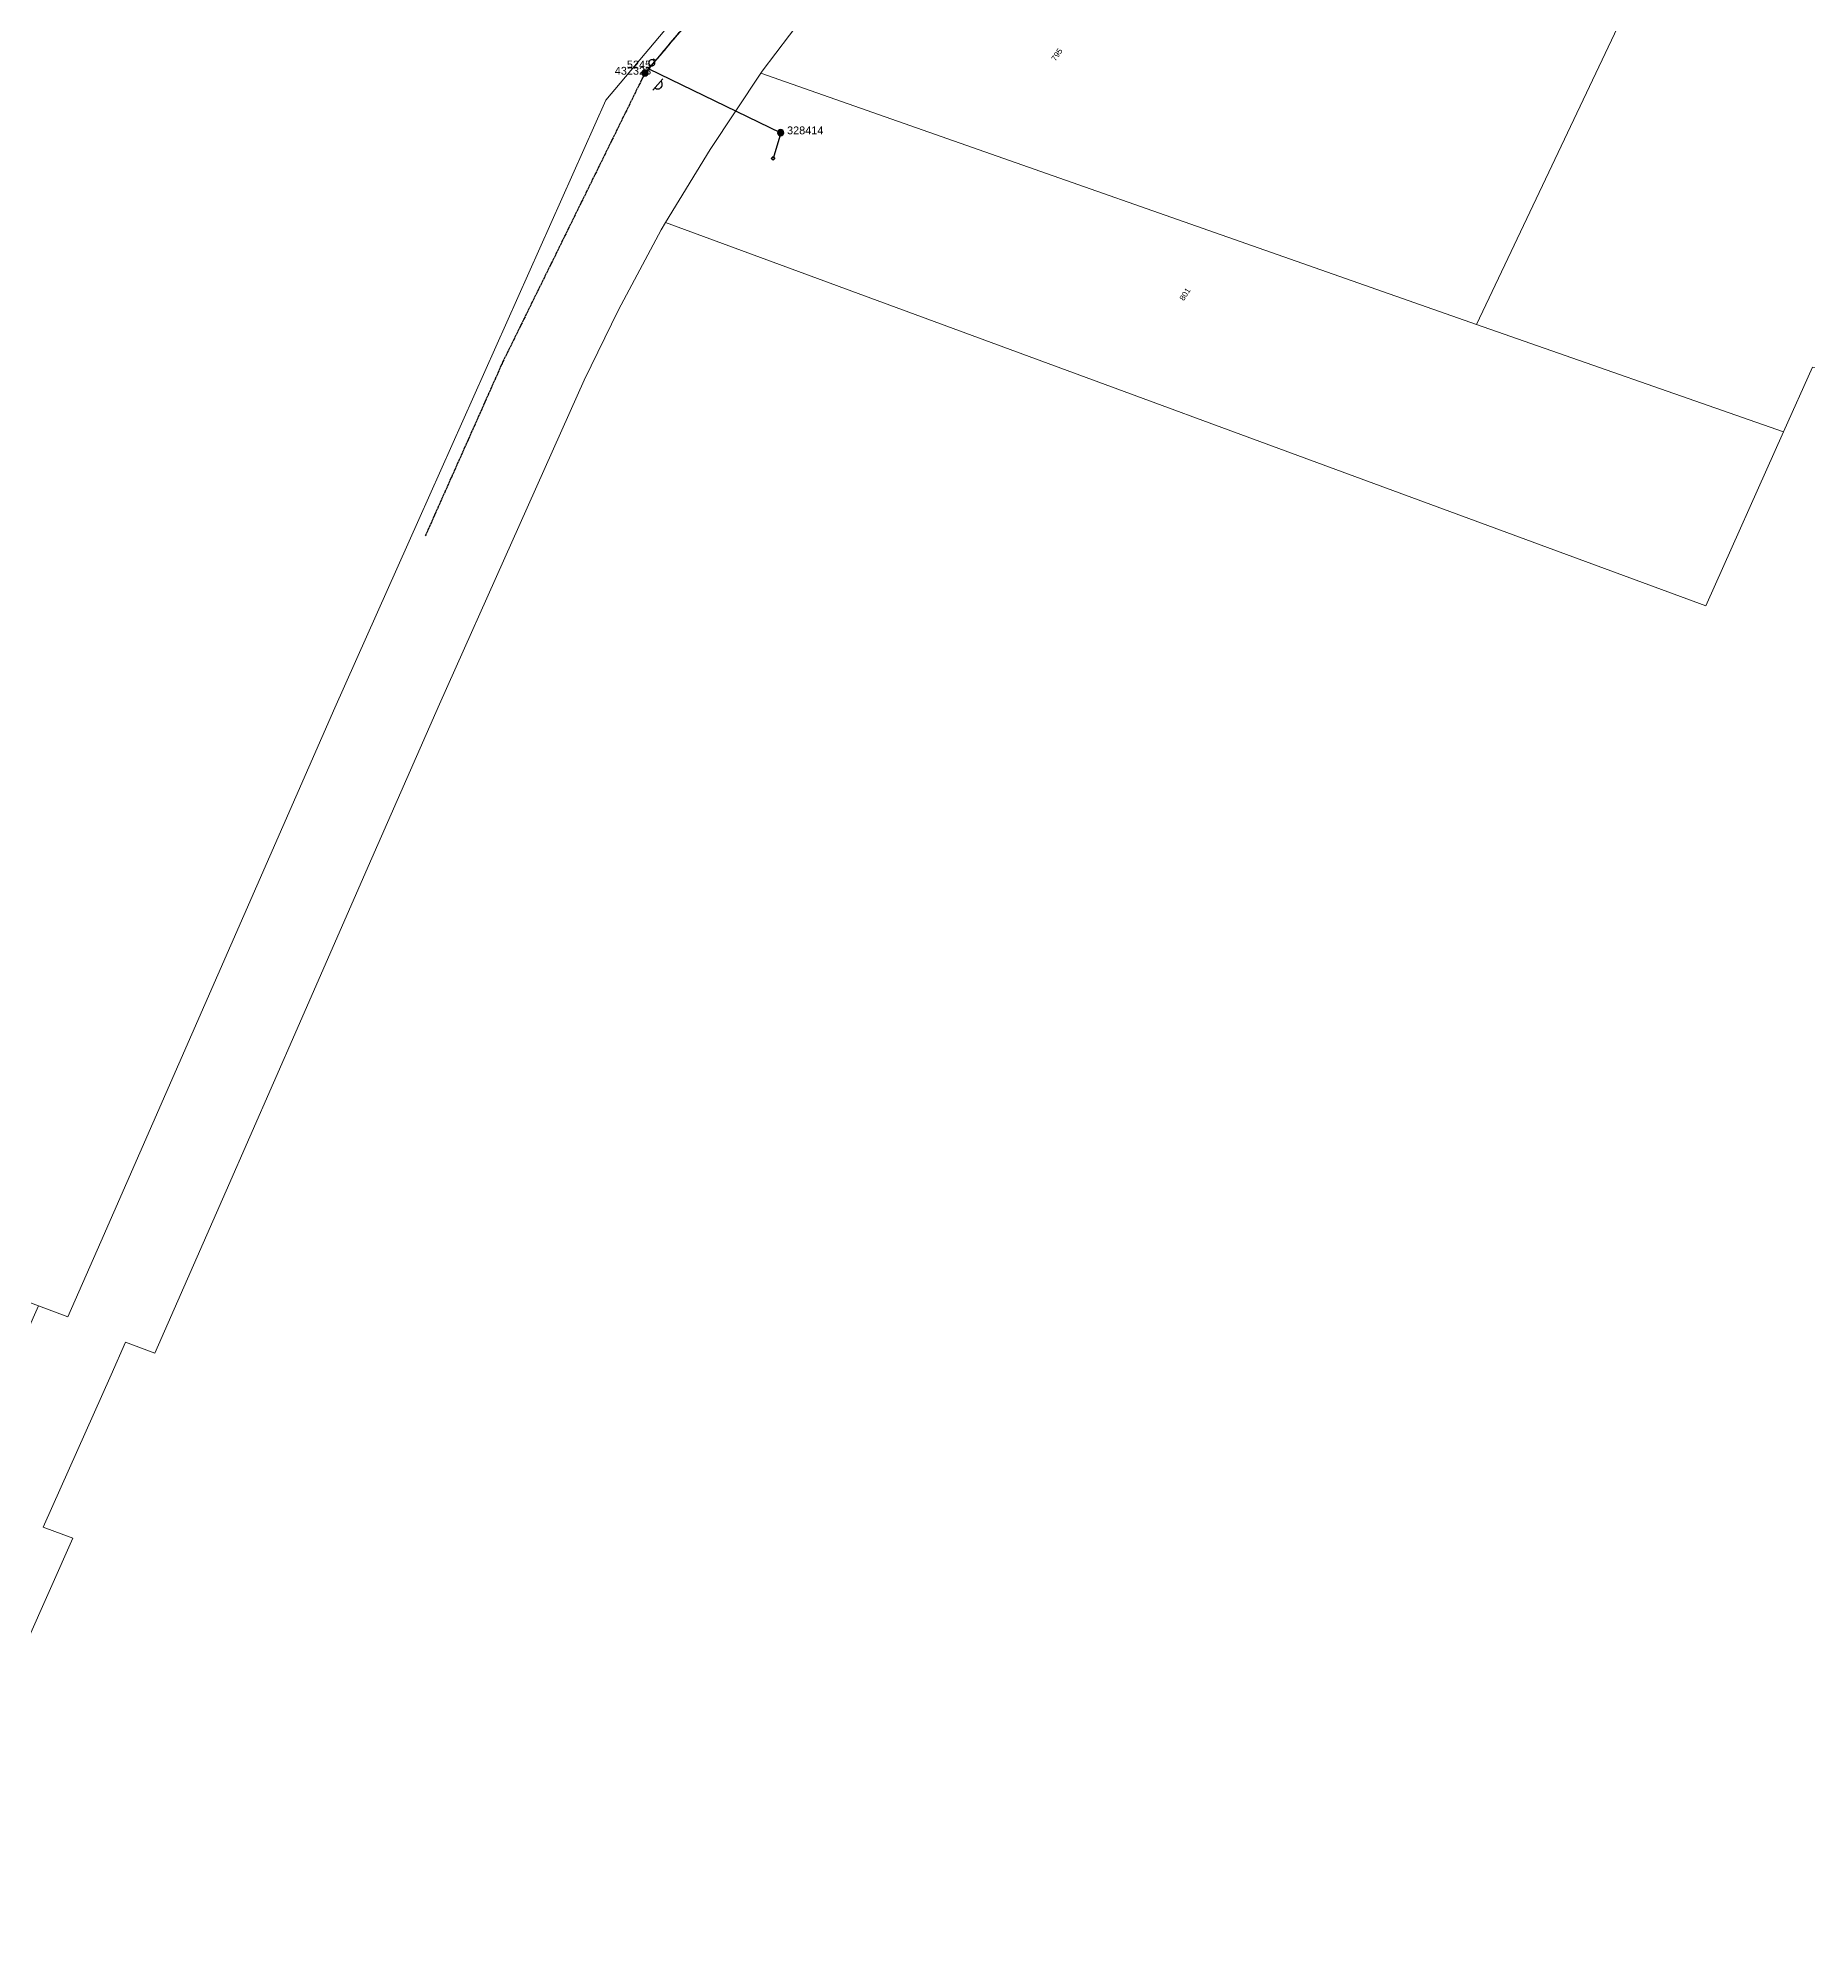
# Model space of a CAD drawing. Header units: metres. Extents: x 284044 to 286251, y 6274170 to 6277073.
# Drawn here: x 284611 to 285177, y 6274572 to 6275184 of the extents above; entities that cross this region are included whole.
import ezdxf
from ezdxf.enums import TextEntityAlignment as Align

# ---------------------------------------------------------------- set-up
doc = ezdxf.new("R2010")
doc.units = ezdxf.units.M
doc.linetypes.add('Cable Exist OH', pattern=[1, 1, 0])
doc.layers.get('0').update_dxf_attribs({"color": 6})
doc.layers.add('Cadastre Land Parcels_SP_EXT', color=9, linetype='Continuous', lineweight=5)
doc.layers.add('Cadastre Roads_SP_EXT', color=9, linetype='Continuous', lineweight=5)
for name, color, linetype in [('Equip_SP_HV_EXT', 7, 'Continuous'), ('Equip_SP_LV_EXT', 7, 'Continuous'), ('Mains_HV_EXT', 7, 'Continuous'), ('Mains_LV_EXT', 7, 'Continuous'), ('Services_SP_EXT', 7, 'Continuous'), ('SupportsOH_SP_TR_HV_LV_SL_EXT', 7, 'Continuous')]:
    doc.layers.add(name, color=color, linetype=linetype)
doc.styles.add('POLE_LABEL', font='arial.ttf')
doc.styles.get("Standard").update_dxf_attribs({"font": 'arial.ttf'})

# ---------------------------------------------------------------- blocks, each defined once
blk = doc.blocks.new('LV_OH_LINKS_OPEN_EXT')
for p, q in [((-0.17, 4.97), (-0.17, 5.46)), ((-0.17, 3), (-0.17, 2.5)), ((0.17, 4.97), (0.17, 5.46)), ((0.17, 3), (0.17, 2.5))]:
    blk.add_line(p, q)
blk.add_lwpolyline([(0, 2.99, 1), (0, 4.98, 1)], format="xyb", close=True)
at = {"flags": 9}
for tag, p in [('ACTUAL_STATUS', (0, 0)), ('CONSTRUCTED_VOLTAGE', (0, -0.2)), ('OPERATING_VOLTAGE', (0, -0.6)), ('ORIENTATION', (0, -0.8)), ('OWNED_BY', (0, -1)), ('STATE', (0, -1.2)), ('SWITCH_TYPE', (0, -1.4)), ('NO_PHASES', (0, -0.4)), ('USAGE', (0, -1.6)), ('LEGEND', (0, -1.8)), ('NOTES', (0, -2))]:
    blk.add_attdef(tag, text='', height=0.2, dxfattribs=at).set_placement(p, align=Align.MIDDLE_LEFT)
at = {"flags": 1}
blk.add_attdef('Z', (0, 0), '', height=0.2, dxfattribs=at)
blk = doc.blocks.new('CCP_EXT')
blk.add_wipeout([(0, 0.57), (0.57, 0), (0, -0.57), (-0.57, 0)])
blk.add_lwpolyline([(-0.57, 0), (0, 0.57), (0.57, 0), (0, -0.57), (-0.57, 0)])
at = {"flags": 1}
blk.add_attdef('Z', (0, 0), '', height=0.2, dxfattribs=at)
at = {"flags": 9}
for tag, p in [('CCP_TYPE', (0, 0)), ('CONSTRUCTED_VOLTAGE', (0, -0.2)), ('OPERATING_VOLTAGE', (0, -0.6)), ('ORIENTATION', (0, -0.8)), ('OWNED_BY', (0, -1)), ('STATE', (0, -1.8)), ('NO_PHASES', (0, -0.4)), ('USAGE', (0, -1.2)), ('LEGEND', (0, -1.4)), ('LIFE_SUPPORT', (0, -1.6)), ('NOTES', (0, -2))]:
    blk.add_attdef(tag, text='', height=0.2, dxfattribs=at).set_placement(p, align=Align.MIDDLE_LEFT)
blk = doc.blocks.new('POLE_EXT')
blk.add_hatch(color=256).paths.add_polyline_path([(-1, 0, 1), (1, 0, 1)])
blk.add_lwpolyline([(-1, 0, 1), (1, 0, 1)], format="xyb", close=True)
for tag, height, flags, p in [('pNumber', 2.5, 8, (-17.84, 2.07)), ('OWNED_BY', 0.2, 9, (1.35, -0.4)), ('SPECIAL_USE', 0.2, 9, (1.35, -0.8)), ('STATE', 0.2, 9, (1.35, -1)), ('cLV', 0.2, 9, (1.35, -1.4)), ('hDepth', 0.2, 9, (1.35, -1.6)), ('hDia', 0.2, 9, (1.35, -1.8)), ('cHV', 0.2, 9, (1.35, -2)), ('cLinedev', 0.2, 9, (1.35, -3.4)), ('pExisting', 0.2, 9, (1.35, -3.8)), ('pFooting', 0.2, 9, (1.35, -4.4)), ('pNew', 0.2, 9, (1.35, -4.6)), ('pRelocate', 0.2, 9, (1.35, -5)), ('pRemove', 0.2, 9, (1.35, -5.2)), ('pReplace', 0.2, 9, (1.35, -5.4)), ('pStay', 0.2, 9, (1.35, -5.6)), ('pType', 0.2, 9, (1.35, -5.8)), ('cspan', 0.2, 9, (1.35, -6)), ('STREETNAME', 0.2, 9, (1.35, -6.2)), ('PARENT', 0.2, 9, (1.35, -0.6)), ('USAGE', 0.2, 9, (1.35, -1.2)), ('LBRACKET', 0.2, 9, (1.35, -2.2)), ('LExisting', 0.2, 9, (1.35, -2.4)), ('LANTNUMBER', 0.2, 9, (1.35, -2.6)), ('LOther', 0.2, 9, (1.35, -2.8)), ('LRemove', 0.2, 9, (1.35, -3)), ('LEGEND', 0.2, 9, (1.35, -3.2)), ('LOCATION', 0.2, 9, (1.35, -3.6)), ('PFNUMBER', 0.2, 9, (1.35, -4)), ('NEWPFNUMBER', 0.2, 9, (1.35, -4.2)), ('SUBURB', 0.2, 9, (1.35, -6.4)), ('OPERATED_BY', 0.2, 9, (1.36, -7.01)), ('NOTES', 0.2, 9, (1.35, -6.6)), ('MAINTAINED_BY', 0.2, 9, (1.36, -6.81))]:
    blk.add_attdef(tag, text='', height=height, dxfattribs=dict(flags=flags)).set_placement(p, align=Align.MIDDLE_LEFT)
at = {"style": 'POLE_LABEL'}
for tag, height, flags, p in [('STRUCTURE_PLANT_NUMBER', 0.2, 9, (1.35, 0.03)), ('ASSET_NUM', 2.5, 8, (2, 2)), ('STREET_CODE', 0.2, 9, (1.35, -0.2))]:
    blk.add_attdef(tag, text='', height=height, dxfattribs=dict(at, flags=flags)).set_placement(p, align=Align.MIDDLE_LEFT)
at = {"flags": 1}
blk.add_attdef('Z', (1.35, -7.33), '', height=0.2, dxfattribs=at)
blk = doc.blocks.new('HV_USL_CLOSED_EXT')
blk.add_line((2.4, 5.5), (-2.4, 5.5))
blk.add_lwpolyline([(1.44, 5.5, 0.414214), (0, 6.94, 0.414214), (-1.44, 5.5)], format="xyb")
for tag, height, flags, p in [('STREET_CODE', 0.2, 9, (1.5, 0)), ('ASSET_NUM', 2.5, 8, (2, 2)), ('ACTUAL_STATUS', 0.2, 9, (1.5, -0.2)), ('CONSTRUCTED_VOLTAGE', 0.2, 9, (1.5, -0.4)), ('OPERATING_VOLTAGE', 0.2, 9, (1.5, -0.8)), ('ORIENTATION', 0.2, 9, (1.5, -1)), ('OWNED_BY', 0.2, 9, (1.5, -1.2)), ('OPERATED_BY', 0.2, 9, (1.5, -1.4)), ('STATE', 0.2, 9, (1.5, -1.8)), ('SWITCH_TYPE', 0.2, 9, (1.5, -2)), ('STREETNAME', 0.2, 9, (1.5, -2.8)), ('SUBURB', 0.2, 9, (1.5, -3)), ('Z', 0.2, 1, (1.5, -3.6)), ('NO_PHASES', 0.2, 9, (1.5, -0.6)), ('MAINTAINED_BY', 0.2, 9, (1.5, -1.6)), ('USAGE', 0.2, 9, (1.5, -2.2)), ('LEGEND', 0.2, 9, (1.5, -2.4)), ('LOCATION', 0.2, 9, (1.5, -2.6)), ('NOTES', 0.2, 9, (1.5, -3.2)), ('LABEL_ALIGNMENT', 0.2, 9, (1.5, -3.4))]:
    blk.add_attdef(tag, text='', height=height, dxfattribs=dict(flags=flags)).set_placement(p, align=Align.MIDDLE_LEFT)

msp = doc.modelspace()

# ---------------------------------------------------------------- linework, layer by layer
at = {"layer": 'Cadastre Land Parcels_SP_EXT', "linetype": 'Continuous'}
msp.add_lwpolyline([(284383.07, 6274864.12), (284610.71, 6274778.27), (284620.13, 6274774.71), (284630.64, 6274798.69), (284630.64, 6274798.69), (284705.54, 6274969.66), (284732.45, 6275029.98), (284792.34, 6275164.2), (284840.49, 6275221.39)], dxfattribs=at)
for points in [[(285124.28, 6275204.63), (284878.09, 6275219.17), (284859.82, 6275196.6), (284842.35, 6275173.42), (284841.94, 6275172.83), (285071.02, 6275092.33), (285124.28, 6275204.63)], [(285418.73, 6275187.23), (285124.28, 6275204.63), (285071.02, 6275092.33), (285169.37, 6275058), (285178.6, 6275078.71), (285367.62, 6275067.55), (285418.73, 6275187.23)], [(285169.37, 6275058), (285071.02, 6275092.33), (284841.94, 6275172.83), (284825.7, 6275148.33), (284811.38, 6275124.99), (285144.52, 6275002.31), (285169.37, 6275058)]]:
    msp.add_lwpolyline(points, close=True, dxfattribs=at)
at = {"layer": 'Cadastre Roads_SP_EXT', "linetype": 'Continuous'}
msp.add_lwpolyline([(284840.49, 6275221.39), (284792.34, 6275164.2), (284732.45, 6275029.98), (284705.54, 6274969.66), (284630.64, 6274798.69), (284620.13, 6274774.71), (284610.71, 6274778.27), (284577.07, 6274702.58)], dxfattribs=at)
at = {"layer": 'Mains_HV_EXT', "linetype": 'Cable Exist OH'}
for points in [[(284938.82, 6275351.79), (284890.3, 6275291.88), (284839.99, 6275214.58), (284804.83, 6275172.83)], [(284804.83, 6275172.83), (284759.4, 6275080.51), (284734.52, 6275024.66)]]:
    msp.add_lwpolyline(points, dxfattribs=at)
at = {"layer": 'Mains_LV_EXT', "linetype": 'Cable Exist OH'}
for points in [[(284839.83, 6275214.39), (284804.83, 6275172.83)], [(284804.83, 6275172.83), (284759.4, 6275080.51)]]:
    msp.add_lwpolyline(points, dxfattribs=at)

# ---------------------------------------------------------------- block references
at = {"layer": 'Equip_SP_HV_EXT'}
ref = msp.add_blockref('HV_USL_CLOSED_EXT', (284804.83, 6275172.83), dxfattribs=dict(at, rotation=228.8879098262667))
ref.add_attrib('ASSET_NUM', '5245', dxfattribs={"layer": '0', "height": 2.5}).set_placement((284806.83, 6275173.58), align=Align.BOTTOM_RIGHT)
at = {"layer": 'Equip_SP_LV_EXT', "rotation": 326.4283479011832}
msp.add_blockref('LV_OH_LINKS_OPEN_EXT', (284804.83, 6275172.83), dxfattribs=at)
at = {"layer": 'SupportsOH_SP_TR_HV_LV_SL_EXT'}
ref = msp.add_blockref('POLE_EXT', (284804.83, 6275172.83), dxfattribs=at)
ref.add_attrib('ASSET_NUM', '432323', dxfattribs={"layer": '0', "height": 2.5, "style": 'POLE_LABEL'}).set_placement((284806.83, 6275173.58), align=Align.MIDDLE_RIGHT)
ref = msp.add_blockref('POLE_EXT', (284848.33, 6275153.75), dxfattribs=at)
ref.add_attrib('ASSET_NUM', '328414', dxfattribs={"layer": '0', "height": 2.5, "style": 'POLE_LABEL'}).set_placement((284850.33, 6275154.5), align=Align.MIDDLE_LEFT)

# ---------------------------------------------------------------- texts
at = {"layer": 'Cadastre Land Parcels_SP_EXT'}
for s, rotation, p in [('795', 55.17635, (284936.25, 6275176.5)), ('801', 57.17564, (284977.32, 6275099.8))]:
    msp.add_text(s, height=1.8, rotation=rotation, dxfattribs=at).set_placement(p)

# ---------------------------------------------------------------- next in the draw order: block references
at = {"layer": 'Services_SP_EXT', "rotation": 270.9250741840262}
msp.add_blockref('CCP_EXT', (284845.86, 6275145.53), dxfattribs=at)

# ---------------------------------------------------------------- next in the draw order: linework, layer by layer
at = {"layer": 'Cadastre Roads_SP_EXT', "linetype": 'Continuous'}
msp.add_lwpolyline([(284563.11, 6274572.09), (284621.66, 6274703.83), (284612.22, 6274707.35), (284633.92, 6274756.17), (284638.54, 6274766.58), (284647.99, 6274763.06), (284670.74, 6274815), (284693.5, 6274866.94), (284716.25, 6274918.89), (284739.1, 6274970.8), (284762.24, 6275022.66), (284783.15, 6275069.51), (284785.41, 6275074.51), (284796.39, 6275097), (284810.05, 6275122.68), (284811.38, 6275124.99), (284825.7, 6275148.33), (284841.94, 6275172.83), (284842.35, 6275173.42), (284859.82, 6275196.6)], dxfattribs=at)
at = {"layer": 'Services_SP_EXT'}
msp.add_lwpolyline([(284805.9, 6275174.27), (284848.33, 6275153.75), (284845.86, 6275145.53)], dxfattribs=at)

doc.saveas('drawing.dxf')
